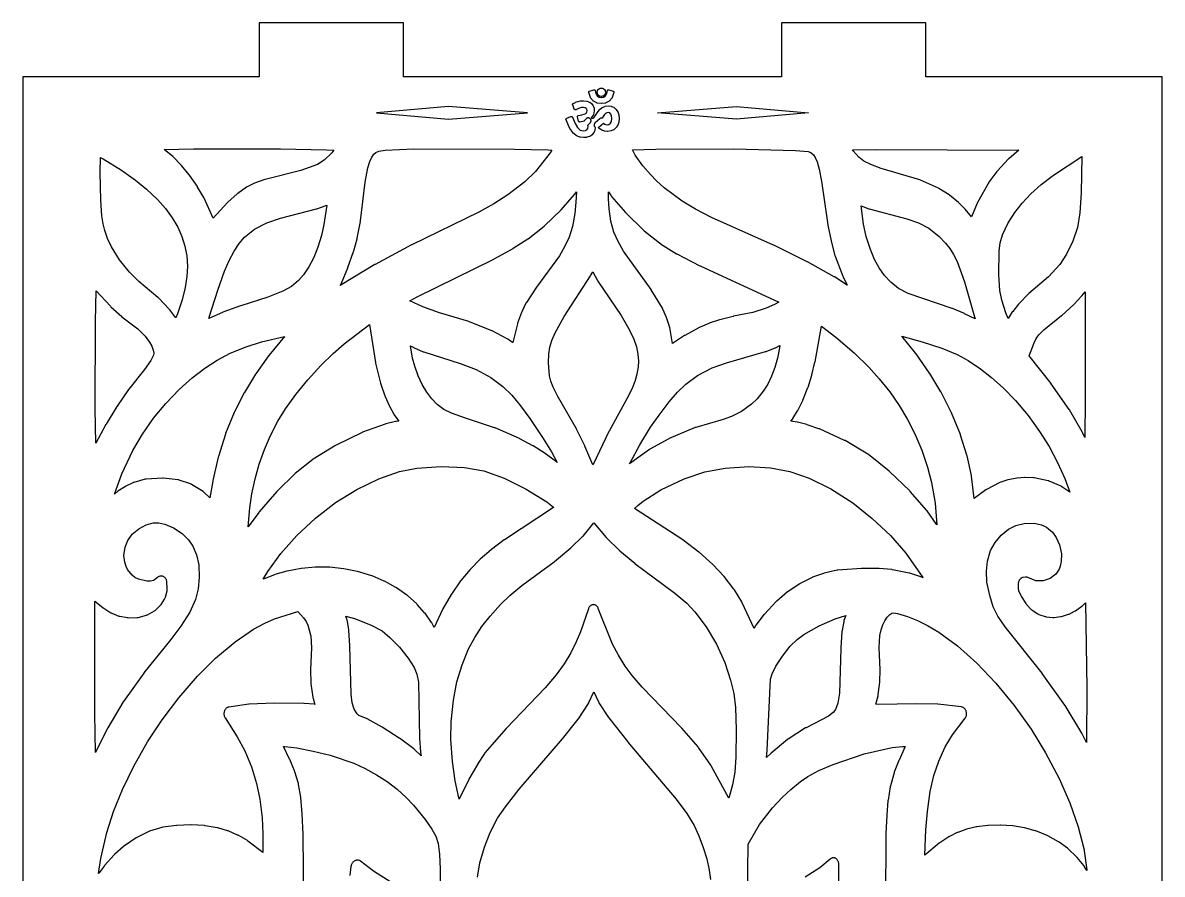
# Model space of a CAD drawing. Header units: millimetres. Extents: x 10 to 410, y 18 to 283.
# Drawn here: x 10 to 73.3, y 235.7 to 283 of the extents above; entities that cross this region are included whole.
import ezdxf

# ---------------------------------------------------------------- set-up
doc = ezdxf.new("R2010")
doc.units = ezdxf.units.MM
doc.layers.add('CUT', color=1, linetype='Continuous')
doc.layers.add('ENGRAVE', color=5, linetype='Continuous')

msp = doc.modelspace()

# ---------------------------------------------------------------- linework, layer by layer
at = {"layer": 'CUT'}
for points in [[(52.134, 157), (60.134, 157), (60.134, 160), (73.2679, 160), (73.2679, 280), (60.134, 280), (60.134, 283), (52.134, 283), (52.134, 280), (31.134, 280), (31.134, 283), (23.134, 283), (23.134, 280), (10, 280), (10, 160), (23.134, 160), (23.134, 157), (31.134, 157), (31.134, 160), (52.134, 160)], [(24.3106, 275.9967), (26.8577, 275.9449), (27.2667, 275.9208), (27.1622, 275.7863), (26.7257, 275.3794), (26.3618, 275.1337), (25.4308, 274.7969), (23.4628, 274.3041), (23.4381, 274.2966), (22.8621, 274.0891), (22.8341, 274.0771), (22.4676, 273.8954), (22.4294, 273.8724), (21.935, 273.5208), (21.9118, 273.5025), (21.3883, 273.0471), (21.3624, 273.0219), (20.5687, 272.1578), (20.0637, 273.2712), (20.0454, 273.3067), (19.7103, 273.8827), (19.6939, 273.9083), (19.2559, 274.5378), (19.2387, 274.5605), (18.8188, 275.0711), (18.8008, 275.0912), (18.3578, 275.5502), (18.3306, 275.5752), (17.8508, 275.9686), (19.47, 275.9969)], [(31.7083, 275.9953), (37.3057, 275.9894), (39.1797, 275.9459), (39.3808, 275.9287), (39.2882, 275.7852), (38.4646, 274.752), (37.8802, 274.1691), (36.9344, 273.4441), (36.1599, 272.9531), (35.3168, 272.4858), (31.5957, 270.6761), (31.5861, 270.6712), (29.5648, 269.5879), (29.552, 269.5806), (27.6296, 268.4155), (27.6852, 268.5283), (27.6964, 268.553), (28.042, 269.3909), (28.0501, 269.4121), (28.3647, 270.3099), (28.3732, 270.3365), (28.5625, 271.0143), (28.5703, 271.0473), (28.7542, 271.9734), (28.7597, 272.0081), (29.0143, 274.1486), (29.1623, 274.9575), (29.2653, 275.3006), (29.376, 275.5438), (29.4925, 275.7061), (29.6013, 275.8013), (29.7768, 275.8798), (30.1246, 275.9374)], [(55.5275, 268.9384), (55.5436, 268.9009), (55.7708, 268.4395), (55.0675, 268.8944), (55.0521, 268.9036), (53.576, 269.7316), (53.5625, 269.7387), (51.6937, 270.6543), (51.6852, 270.6584), (48.2449, 272.1983), (47.3529, 272.6587), (46.6062, 273.1046), (45.6161, 273.8357), (45.1798, 274.2221), (44.8463, 274.5707), (44.435, 275.0676), (44.0102, 275.6598), (43.8464, 275.9408), (43.8579, 275.9425), (45.1584, 275.9892), (49.4801, 276), (52.9054, 275.9133), (53.6171, 275.8552), (53.7569, 275.801), (53.8978, 275.6719), (54.0023, 275.5151), (54.1048, 275.2878), (54.2269, 274.8839), (54.358, 274.2123), (54.696, 271.7892), (54.7011, 271.7602), (54.8792, 270.8974), (54.8857, 270.8703), (55.0982, 270.0901), (55.1104, 270.0522)], [(57.3431, 275.9728), (65.3135, 275.9293), (64.7463, 275.4486), (64.7192, 275.4229), (64.116, 274.7769), (64.0933, 274.7499), (63.6898, 274.2179), (63.6624, 274.1762), (63.0155, 273.0306), (62.9961, 272.9914), (62.6695, 272.2286), (62.3211, 272.6549), (62.302, 272.6764), (61.9821, 273.0065), (61.9546, 273.0317), (61.4646, 273.4308), (61.4348, 273.4522), (60.8708, 273.8049), (60.8376, 273.8227), (59.8501, 274.2669), (59.8165, 274.2794), (57.6703, 274.9085), (57.0831, 275.1308), (56.7033, 275.3228), (56.4205, 275.5477), (56.1108, 275.8891), (56.0755, 275.947)], [(19.0173, 268.301), (18.8467, 267.6207), (18.59, 266.8385), (18.4977, 266.6167), (18.1624, 267.0703), (18.1339, 267.1041), (17.5274, 267.735), (17.5024, 267.7584), (16.449, 268.641), (15.9242, 269.152), (15.3694, 269.8361), (14.9238, 270.5724), (14.7123, 271.0313), (14.547, 271.4777), (14.4553, 271.8402), (14.3925, 272.2829), (14.3379, 273.1531), (14.3006, 274.6821), (14.3154, 275.5253), (14.4664, 275.4505), (15.4822, 274.8151), (16.2655, 274.2578), (16.8781, 273.7597), (17.4772, 273.1925), (17.9274, 272.6855), (18.3033, 272.1732), (18.6062, 271.656), (18.8388, 271.1328), (19.0035, 270.6009), (19.1029, 270.0565), (19.1385, 269.4946), (19.1102, 268.9104)], [(64.7113, 266.5886), (64.5826, 266.8919), (64.3563, 267.599), (64.2566, 268.1322), (64.2046, 269.0295), (64.2171, 270.3259), (64.2675, 270.7931), (64.3977, 271.2263), (64.7021, 271.8553), (65.082, 272.4739), (65.4853, 272.9966), (65.9669, 273.5076), (66.543, 274.0209), (67.2272, 274.5485), (68.8002, 275.5835), (68.7593, 273.5596), (68.6983, 272.4596), (68.5607, 271.6308), (68.3022, 270.8826), (67.9601, 270.1602), (67.5801, 269.5865), (66.9509, 268.8925), (65.8581, 267.9657), (65.8366, 267.9455), (65.3108, 267.4083), (65.2884, 267.383), (64.9664, 266.9806), (64.9448, 266.9508)], [(40.6553, 273.4919), (40.7375, 273.6103), (40.7162, 273.0455), (40.6621, 272.4058), (40.5297, 271.6858), (40.3407, 271.1035), (40.1064, 270.5984), (39.7943, 270.0684), (38.5306, 268.3309), (38.5211, 268.3173), (37.9615, 267.4689), (37.9376, 267.4275), (37.7062, 266.9588), (37.6876, 266.9149), (37.4782, 266.3286), (37.4659, 266.2879), (37.2062, 265.2487), (37.1935, 265.259), (36.934, 265.4402), (36.9038, 265.4587), (36.0717, 265.8968), (36.0461, 265.9086), (34.7978, 266.4073), (34.7738, 266.4154), (33.1327, 266.8909), (32.208, 267.2236), (31.4876, 267.5736), (31.8936, 267.7908), (36.1577, 269.8874), (36.1703, 269.8939), (37.2212, 270.4798), (37.2356, 270.4885), (38.0356, 270.9991), (38.0587, 271.0155), (38.9457, 271.7104), (38.9689, 271.7305), (39.8825, 272.6041), (39.9033, 272.6259), (40.6314, 273.4613)], [(45.7659, 266.5908), (45.7494, 266.6342), (45.5396, 267.1079), (45.5168, 267.1519), (44.8988, 268.1758), (44.8823, 268.201), (43.3511, 270.3265), (43.0502, 270.8603), (42.8266, 271.3822), (42.6521, 271.9964), (42.5533, 272.6647), (42.5239, 273.221), (42.5234, 273.6073), (42.663, 273.3986), (42.6888, 273.3649), (43.4625, 272.4644), (43.4838, 272.4418), (44.4841, 271.4772), (44.5072, 271.4572), (45.5194, 270.6565), (45.5505, 270.6349), (46.3044, 270.1834), (46.3197, 270.1748), (47.6, 269.513), (47.611, 269.5077), (51.9773, 267.4933), (51.7446, 267.3589), (51.2785, 267.1559), (50.5401, 266.9214), (49.4623, 266.7064), (49.4491, 266.7034), (48.7006, 266.5117), (48.6846, 266.507), (48.1211, 266.3227), (48.0966, 266.3133), (47.5232, 266.0601), (47.5036, 266.0505), (46.7608, 265.6479), (46.7383, 265.6344), (46.0839, 265.1967), (45.9239, 266.0793), (45.918, 266.1068), (45.9104, 266.1339)], [(26.5865, 271.2013), (26.3883, 270.5528), (26.1541, 269.9695), (25.8861, 269.4543), (25.5863, 269.0084), (25.3106, 268.6893), (24.9249, 268.3573), (24.4381, 268.1013), (23.6087, 267.7735), (22.1051, 267.2963), (22.0938, 267.2926), (21.1064, 266.9287), (21.0885, 266.9213), (20.335, 266.5794), (20.3535, 266.6561), (20.8228, 268.16), (21.2051, 269.2101), (21.4684, 269.8126), (21.7377, 270.321), (22.0195, 270.7449), (22.3185, 271.0933), (22.8707, 271.5426), (23.5464, 271.8897), (24.3074, 272.1459), (26.305, 272.6705), (26.3258, 272.6769), (26.7841, 272.8399), (26.8075, 272.8495), (26.8753, 272.8812), (26.7234, 271.7974)], [(56.5526, 272.8379), (56.976, 272.6769), (57.0019, 272.6686), (59.087, 272.1199), (59.7424, 271.9004), (60.3035, 271.6053), (60.8777, 271.1356), (61.2424, 270.7607), (61.4786, 270.4643), (61.6871, 270.1341), (61.8813, 269.7426), (62.2936, 268.6136), (62.849, 266.6836), (62.8777, 266.5679), (62.2979, 266.8509), (62.2844, 266.8571), (61.6189, 267.1374), (61.6014, 267.1441), (59.156, 267.976), (58.6283, 268.2572), (58.198, 268.5989), (57.8473, 268.9801), (57.5497, 269.3884), (57.2943, 269.8607), (57.0632, 270.4191), (56.8369, 271.1459), (56.6825, 271.8286)], [(41.5364, 268.9825), (41.6448, 269.1766), (41.918, 268.6887), (41.9345, 268.6618), (43.2243, 266.7516), (43.6788, 265.9774), (43.9278, 265.4374), (44.0722, 265.0104), (44.1577, 264.6062), (44.188, 264.2135), (44.1726, 263.8944), (44.1036, 263.4894), (44.0045, 263.1429), (43.8296, 262.6946), (43.5461, 262.123), (42.5525, 260.3381), (42.5405, 260.3147), (41.6775, 258.4895), (41.661, 258.4585), (41.2104, 259.5058), (41.2015, 259.5251), (40.7492, 260.4414), (40.7379, 260.4626), (39.716, 262.2488), (39.4527, 262.7643), (39.3191, 263.1037), (39.2435, 263.3984), (39.1871, 264.1211), (39.2058, 264.6153), (39.2645, 264.993), (39.3755, 265.373), (39.5549, 265.7926), (40.0635, 266.6906), (41.5242, 268.9621)], [(15.5066, 266.6844), (16.3795, 266.0061), (16.7922, 265.6007), (17.0387, 265.2775), (17.1702, 265.0403), (17.2485, 264.8246), (17.2755, 264.6583), (17.2604, 264.5568), (17.1038, 264.2556), (16.7541, 263.7576), (15.8892, 262.6629), (15.8759, 262.6448), (15.2394, 261.7259), (15.2275, 261.7077), (14.6213, 260.7139), (14.6116, 260.6969), (14.0516, 259.6639), (14.0238, 261.5766), (14.0398, 266.4334), (14.0715, 268.1244), (14.8626, 267.2607), (14.8858, 267.2377), (15.4905, 266.6979)], [(67.1073, 262.9637), (67.0933, 262.9823), (65.8732, 264.5074), (66.1498, 265.241), (66.2688, 265.4677), (66.4188, 265.6736), (66.6999, 265.9576), (67.676, 266.7461), (67.6904, 266.7586), (68.3547, 267.3663), (68.3702, 267.3814), (68.792, 267.8228), (68.8092, 267.8423), (68.9974, 268.0724), (68.9958, 262.0851), (68.9752, 259.978), (68.8477, 260.2548), (68.8305, 260.2879), (68.1212, 261.509), (68.1046, 261.5352)], [(27.3924, 259.5546), (27.3681, 259.5412), (26.1293, 258.7789), (26.0988, 258.7573), (25.1307, 257.9764), (25.109, 257.9573), (24.1326, 257.009), (24.1136, 256.9888), (23.1227, 255.8504), (23.1021, 255.8245), (22.5225, 255.0152), (22.6145, 256.0773), (22.7269, 256.8611), (22.901, 257.6773), (23.1325, 258.4965), (23.4181, 259.3068), (23.7535, 260.0954), (24.1525, 260.8795), (24.5788, 261.5625), (25.1612, 262.364), (25.8309, 263.1793), (26.5571, 263.9724), (27.2392, 264.6434), (27.8488, 265.1821), (29.2554, 266.2503), (29.582, 264.1349), (29.5896, 264.0968), (29.8608, 262.9861), (29.8731, 262.9444), (30.104, 262.2904), (30.1165, 262.2591), (30.3434, 261.7508), (30.3593, 261.7191), (30.6079, 261.2735), (30.6276, 261.2419), (30.8782, 260.8816), (30.7386, 260.8696), (30.7038, 260.8641), (30.1563, 260.7368), (30.1266, 260.728), (28.872, 260.2712), (28.8469, 260.2606)], [(60.2322, 258.3406), (60.4551, 257.4832), (60.6573, 256.3421), (60.7597, 255.1354), (60.2099, 255.9034), (60.1896, 255.9293), (59.268, 256.9908), (59.2482, 257.0117), (58.1251, 258.0981), (58.1017, 258.1186), (56.9512, 259.0289), (56.9201, 259.0504), (55.6616, 259.8051), (55.6339, 259.8197), (54.2304, 260.4578), (54.2067, 260.4671), (53.5524, 260.691), (53.5325, 260.6971), (53.0168, 260.8277), (52.9896, 260.833), (52.6538, 260.8795), (52.7497, 261.0149), (52.7641, 261.037), (53.0184, 261.456), (53.0341, 261.4845), (53.3052, 262.0296), (53.3192, 262.0609), (53.593, 262.7505), (53.6035, 262.7802), (53.8091, 263.4355), (53.8164, 263.462), (53.9881, 264.1593), (53.9943, 264.1885), (54.3426, 266.1601), (55.1531, 265.5457), (56.1645, 264.6738), (57.0021, 263.8669), (57.5605, 263.2441), (58.1371, 262.515), (58.6586, 261.7593), (59.1243, 260.9788), (59.5334, 260.1766), (59.9178, 259.2695)], [(20.8528, 258.8941), (20.5496, 257.585), (20.5439, 257.556), (20.3936, 256.6345), (20.0578, 256.9425), (20.0367, 256.9602), (20.0146, 256.9755), (19.3737, 257.378), (19.3448, 257.3938), (19.3148, 257.4058), (18.6822, 257.615), (18.6564, 257.6221), (18.6302, 257.6264), (17.7893, 257.717), (17.7502, 257.718), (16.8492, 257.6712), (16.8228, 257.6684), (16.7967, 257.6628), (16.1581, 257.4888), (16.1339, 257.4809), (16.1102, 257.4704), (15.7302, 257.2815), (15.7021, 257.2653), (15.2866, 256.9947), (15.2587, 256.9741), (15.091, 256.8345), (15.4914, 257.9605), (16.1014, 259.2533), (16.6441, 260.1733), (17.2583, 261.05), (17.9376, 261.8748), (18.6776, 262.6415), (19.4044, 263.2869), (20.1016, 263.8218), (20.7943, 264.2775), (21.5116, 264.6546), (22.3948, 265.0211), (23.2507, 265.2968), (24.5273, 265.5861), (23.6645, 264.5266), (23.6513, 264.5092), (22.939, 263.5154), (22.9239, 263.4926), (22.3038, 262.4766), (22.2891, 262.4502), (21.7567, 261.4021), (21.7428, 261.3717), (21.2627, 260.1961), (21.2508, 260.1631), (20.8618, 258.9268)], [(65.6168, 257.7627), (65.2192, 257.7289), (65.1904, 257.7247), (64.7166, 257.6276), (64.6881, 257.6201), (64.2995, 257.4919), (64.2609, 257.4755), (63.5141, 257.0897), (63.475, 257.0653), (62.8277, 256.585), (62.6799, 257.8239), (62.6728, 257.8662), (62.4357, 258.9614), (62.4253, 259.0002), (62.0757, 260.1122), (62.0632, 260.1468), (61.5666, 261.3503), (61.5529, 261.38), (60.9853, 262.4918), (60.972, 262.5159), (60.3615, 263.5277), (60.3477, 263.5491), (59.5972, 264.619), (59.584, 264.6367), (58.8169, 265.5985), (59.9359, 265.2974), (61.0257, 264.9393), (61.8831, 264.5931), (62.4841, 264.2584), (63.1795, 263.789), (63.7869, 263.3135), (64.439, 262.7301), (65.122, 262.0288), (65.8197, 261.2013), (66.46, 260.3189), (66.9894, 259.4716), (67.4586, 258.5945), (67.8617, 257.6965), (68.1344, 256.947), (67.703, 257.2473), (67.6797, 257.2621), (67.6554, 257.2741), (66.9912, 257.5645), (66.9662, 257.5739), (66.9407, 257.5807), (66.164, 257.7428), (66.1217, 257.7479), (65.6456, 257.7635)], [(33.3814, 261.5352), (33.0063, 261.8173), (32.7076, 262.1269), (32.4294, 262.4988), (32.177, 262.9269), (31.9543, 263.4062), (31.7645, 263.9322), (31.6372, 264.3914), (31.5198, 265.075), (31.6698, 264.9899), (31.6963, 264.9768), (32.2389, 264.743), (32.2636, 264.7339), (34.2884, 264.0939), (35.1789, 263.7457), (35.9947, 263.3024), (36.6476, 262.8086), (37.1463, 262.3211), (37.6421, 261.7346), (38.1562, 261.0319), (38.897, 259.9263), (39.3498, 259.1875), (39.6698, 258.5876), (39.5769, 258.6677), (39.5587, 258.6821), (39.0278, 259.0733), (39.0106, 259.085), (38.3419, 259.5079), (38.326, 259.5172), (37.6022, 259.9112), (37.5812, 259.9214), (36.2249, 260.5153), (36.1997, 260.5248), (34.5748, 261.045), (33.8101, 261.3282)], [(51.7983, 264.9619), (52.0334, 265.0777), (52.0156, 264.9505), (51.9031, 264.3838), (51.7563, 263.8625), (51.5755, 263.3831), (51.3611, 262.9448), (51.1141, 262.5482), (50.7805, 262.1309), (50.4636, 261.8214), (49.9112, 261.4197), (49.3559, 261.1396), (48.8953, 260.976), (47.3698, 260.5401), (47.341, 260.53), (45.8933, 259.925), (45.8652, 259.9113), (44.8243, 259.3276), (44.7967, 259.3099), (43.6913, 258.5115), (43.7248, 258.5812), (44.2693, 259.5733), (44.8632, 260.5509), (45.3277, 261.2273), (45.8881, 261.9599), (46.3553, 262.4949), (46.8107, 262.9348), (47.4648, 263.4228), (48.2719, 263.8395), (49.0692, 264.1258), (51.2488, 264.7511), (51.2701, 264.7582), (51.776, 264.9522)], [(37.959, 257.1155), (39.0931, 256.4052), (39.462, 256.1074), (39.4756, 256.0921), (36.7479, 254.2996), (36.7336, 254.2897), (36.0186, 253.757), (36.0014, 253.7432), (35.404, 253.2273), (35.3849, 253.2092), (34.8577, 252.6721), (34.84, 252.6526), (34.3283, 252.0418), (34.3078, 252.0148), (33.8026, 251.279), (33.7877, 251.2553), (33.3296, 250.4681), (33.3118, 250.4336), (32.8513, 249.4261), (32.7081, 249.6825), (32.6882, 249.7144), (32.3364, 250.2191), (32.3113, 250.251), (31.9025, 250.7125), (31.8757, 250.7394), (31.3546, 251.205), (31.3271, 251.2269), (30.7485, 251.6339), (30.7221, 251.6505), (30.0936, 251.9968), (30.0684, 252.0091), (29.3977, 252.2929), (29.3722, 252.3021), (28.5867, 252.5415), (28.5619, 252.5478), (27.827, 252.6927), (27.804, 252.6961), (27.0505, 252.7722), (27.0276, 252.7734), (26.2632, 252.7787), (26.24, 252.7777), (25.4723, 252.71), (25.4486, 252.7067), (24.6853, 252.5641), (24.6622, 252.5586), (23.9935, 252.3673), (23.9727, 252.3603), (23.3994, 252.142), (23.3842, 252.1356), (23.3491, 252.1197), (23.6064, 252.5419), (24.3294, 253.534), (25.2089, 254.5314), (26.2481, 255.5057), (27.3686, 256.3684), (28.5476, 257.1019), (29.7624, 257.6887), (30.9096, 258.0893), (31.8784, 258.2798), (33.2333, 258.3615), (34.5221, 258.3087), (35.5991, 258.1348), (36.7211, 257.7298)], [(49.9491, 250.8067), (49.9258, 250.8503), (49.5111, 251.5201), (49.4894, 251.5515), (48.9391, 252.2622), (48.9176, 252.2874), (48.3272, 252.9145), (48.3073, 252.9338), (47.5535, 253.6079), (47.5351, 253.623), (46.6666, 254.286), (46.6478, 254.2994), (43.9667, 256.031), (44.1444, 256.2122), (44.4423, 256.454), (45.4374, 257.0769), (46.7187, 257.686), (47.8775, 258.0798), (49.0002, 258.2847), (50.3079, 258.3605), (51.5147, 258.2947), (52.5976, 258.0988), (53.6699, 257.7281), (54.872, 257.1286), (56.0808, 256.3512), (57.1715, 255.4919), (58.1781, 254.535), (59.0249, 253.5555), (59.9847, 252.2091), (59.9985, 252.1855), (59.8937, 252.2306), (59.8738, 252.2383), (59.2529, 252.4476), (59.2213, 252.456), (58.2852, 252.6415), (58.2565, 252.6455), (57.5476, 252.7014), (57.5321, 252.7021), (56.5983, 252.7164), (56.5754, 252.7158), (55.2599, 252.6126), (55.2257, 252.6075), (54.4913, 252.4449), (54.4611, 252.4362), (53.8548, 252.221), (53.8244, 252.208), (53.1697, 251.8792), (53.1416, 251.8629), (52.4926, 251.4366), (52.4617, 251.4132), (51.8608, 250.8957), (51.8371, 250.8731), (51.18, 250.1786), (51.1566, 250.1511), (50.7211, 249.581), (50.7061, 249.5598), (50.6925, 249.5375), (50.602, 249.3762)], [(15.6826, 253.8976), (15.8345, 254.2675), (16.0806, 254.6052), (16.4484, 254.9071), (16.8588, 255.135), (17.2385, 255.2402), (17.5508, 255.2414), (17.8947, 255.164), (18.375, 254.9585), (18.8423, 254.6592), (19.2097, 254.298), (19.4464, 253.9462), (19.6485, 253.4641), (19.767, 252.9065), (19.7994, 252.2086), (19.741, 251.5857), (19.5872, 250.9902), (19.2736, 250.2909), (18.7757, 249.4995), (18.2243, 248.7674), (16.7279, 246.9108), (16.7151, 246.8938), (15.5981, 245.3232), (15.5825, 245.2992), (14.7237, 243.8695), (14.7085, 243.8414), (14.0427, 242.4942), (14.0041, 244.6324), (14.0004, 250.9002), (14.0492, 250.8542), (14.0699, 250.8363), (14.4691, 250.5211), (14.4946, 250.503), (14.8925, 250.2522), (14.9145, 250.2398), (14.9373, 250.2295), (15.338, 250.0701), (15.3617, 250.0621), (15.3857, 250.0563), (15.8067, 249.9783), (15.8325, 249.9748), (15.8585, 249.9741), (16.3502, 249.9879), (16.3787, 249.9903), (16.4069, 249.9962), (16.8603, 250.1165), (16.8909, 250.1268), (16.9205, 250.1409), (17.3106, 250.3568), (17.3418, 250.3768), (17.3709, 250.4012), (17.6297, 250.646), (17.6504, 250.6672), (17.6693, 250.6908), (17.6866, 250.7164), (17.8696, 251.0132), (17.8882, 251.0471), (17.9038, 251.0832), (17.916, 251.1212), (18.0089, 251.4638), (18.0169, 251.4987), (18.0221, 251.5346), (18.0245, 251.5709), (18.024, 251.6073), (18.007, 251.9323), (18.0036, 251.9691), (17.9973, 252.0054), (17.9881, 252.0407), (17.9761, 252.0747), (17.9615, 252.107), (17.9443, 252.1375), (17.9248, 252.1656), (17.9032, 252.1913), (17.8796, 252.2142), (17.8543, 252.234), (17.8276, 252.2507), (17.7995, 252.264), (17.7707, 252.2739), (17.7411, 252.2802), (17.7113, 252.2827), (17.6572, 252.2842), (17.6293, 252.2834), (17.6016, 252.2793), (17.5743, 252.2721), (17.5477, 252.262), (17.522, 252.2487), (17.4973, 252.2326), (17.474, 252.2138), (17.3125, 252.0703), (17.2517, 252.0401), (17.0865, 252.0022), (16.8932, 251.9996), (16.4246, 252.1121), (16.228, 252.2123), (16.0645, 252.3376), (15.809, 252.6604), (15.7326, 252.8145), (15.6573, 253.0507), (15.6163, 253.4358)], [(47.4948, 242.8085), (46.5916, 243.8472), (46.5793, 243.8607), (44.3838, 246.1236), (43.8392, 246.7628), (43.4439, 247.2942), (43.0719, 247.8872), (42.7532, 248.5068), (41.9566, 250.4923), (41.942, 250.5246), (41.9248, 250.555), (41.9054, 250.5831), (41.8838, 250.6086), (41.8603, 250.6315), (41.835, 250.6513), (41.8084, 250.668), (41.7805, 250.6814), (41.7517, 250.6913), (41.7222, 250.6976), (41.6924, 250.7003), (41.6625, 250.6994), (41.6329, 250.6947), (41.6037, 250.6865), (41.5753, 250.6749), (41.5481, 250.6598), (41.5221, 250.6413), (41.4978, 250.6199), (41.4752, 250.5955), (41.4547, 250.5686), (41.4364, 250.5393), (41.4206, 250.5079), (41.4075, 250.4747), (40.9604, 249.199), (40.7303, 248.6306), (40.4277, 248.0227), (40.0625, 247.4236), (39.6182, 246.8103), (39.012, 246.0865), (36.8443, 243.833), (36.8319, 243.8196), (35.6647, 242.4662), (35.6372, 242.4298), (35.2523, 241.8467), (35.2396, 241.8261), (34.7729, 241.0103), (34.7598, 240.9853), (34.2374, 239.8986), (34.2144, 239.9767), (34.0079, 240.9145), (33.858, 242.0007), (33.7741, 243.212), (33.7839, 244.1997), (33.9106, 245.3932), (34.1084, 246.4183), (34.388, 247.3653), (34.7566, 248.2503), (35.093, 248.8754), (35.4879, 249.4802), (35.9431, 250.0664), (36.5266, 250.704), (37.0512, 251.2036), (37.7086, 251.7609), (39.5047, 253.0855), (39.5168, 253.095), (40.4367, 253.8485), (40.4573, 253.867), (41.0818, 254.4783), (41.107, 254.5057), (41.7118, 255.2465), (42.392, 254.427), (42.4154, 254.4016), (43.1246, 253.7081), (43.1446, 253.6902), (43.9798, 253.0024), (43.9912, 252.9936), (46.1984, 251.3459), (46.8642, 250.7767), (47.3161, 250.3034), (47.9483, 249.4649), (48.5106, 248.5087), (48.9768, 247.48), (49.2976, 246.5163), (49.4778, 245.764), (49.5693, 244.9881), (49.6038, 243.753), (49.5885, 242.2367), (49.529, 241.4004), (49.4161, 240.6993), (49.2089, 239.9552), (48.2297, 241.7587), (48.2071, 241.7951), (47.5174, 242.7795)], [(66.574, 255.1329), (66.8462, 255.0048), (67.1715, 254.7195), (67.3877, 254.4261), (67.5732, 254.0257), (67.678, 253.5242), (67.6664, 253.0996), (67.6072, 252.8353), (67.5417, 252.6645), (67.3627, 252.3986), (67.0436, 252.1553), (66.6554, 252.024), (66.2585, 252.0276), (65.8074, 252.2103), (65.7761, 252.2207), (65.744, 252.227), (65.7116, 252.2289), (65.6793, 252.2266), (65.5388, 252.2071), (65.509, 252.2011), (65.4799, 252.1914), (65.4517, 252.1782), (65.4248, 252.1617), (65.3992, 252.1419), (65.3755, 252.119), (65.3536, 252.0933), (65.3338, 252.0651), (65.3165, 252.0346), (65.3018, 252.0022), (65.2897, 251.9681), (65.2803, 251.9326), (65.2739, 251.8962), (65.2704, 251.8591), (65.2613, 251.6873), (65.261, 251.6473), (65.264, 251.6075), (65.2705, 251.5683), (65.2803, 251.5303), (65.2932, 251.4938), (65.4117, 251.2039), (65.4274, 251.1702), (65.4458, 251.1386), (65.6877, 250.7651), (65.7071, 250.738), (65.7284, 250.7134), (65.9939, 250.4355), (66.0216, 250.4096), (66.0516, 250.3879), (66.3635, 250.1903), (66.392, 250.1745), (66.4215, 250.1623), (66.7687, 250.0445), (66.796, 250.037), (66.8237, 250.0325), (67.1949, 249.9942), (67.2203, 249.9929), (67.2459, 249.9942), (67.6299, 250.0348), (67.6539, 250.0385), (67.6774, 250.0445), (68.0632, 250.1634), (68.1035, 250.1797), (68.4057, 250.3309), (68.4441, 250.3542), (68.8045, 250.613), (68.8364, 250.6395), (69.0084, 250.8023), (69.0777, 246.0919), (69.0656, 243.0458), (68.823, 243.5334), (68.8074, 243.5616), (67.8723, 245.1044), (67.8575, 245.1269), (66.6092, 246.8838), (66.5967, 246.9002), (64.5389, 249.4667), (64.1464, 250.0642), (63.8904, 250.5861), (63.6906, 251.2035), (63.536, 251.9553), (63.5026, 252.5604), (63.5611, 253.1147), (63.738, 253.6981), (63.9844, 254.1513), (64.3227, 254.5583), (64.7399, 254.8965), (65.1486, 255.0896), (65.6084, 255.2), (66.1568, 255.2162)], [(21.9298, 237.9093), (21.4055, 238.1359), (21.3761, 238.1466), (20.8264, 238.3093), (20.7966, 238.3163), (20.1222, 238.4294), (20.0951, 238.4323), (19.3546, 238.4734), (19.3336, 238.4737), (18.5564, 238.4499), (18.5293, 238.4476), (17.767, 238.3392), (17.7284, 238.3306), (17.0406, 238.1189), (17.0005, 238.1027), (16.3333, 237.7697), (16.3019, 237.7514), (15.601, 237.2795), (15.5697, 237.2553), (15.1084, 236.8474), (15.0819, 236.8212), (14.5394, 236.2175), (14.5189, 236.1922), (14.237, 235.8124), (14.2226, 235.7914), (14.2129, 235.7762), (14.3373, 236.6148), (14.6754, 238.0453), (15.042, 239.2148), (15.5322, 240.439), (16.1602, 241.7388), (16.9313, 243.0916), (17.7328, 244.308), (18.6558, 245.5318), (19.6936, 246.7262), (20.7038, 247.7273), (21.7934, 248.6389), (22.8151, 249.333), (23.4383, 249.6742), (23.9848, 249.917), (25.2719, 250.318), (25.5957, 249.9701), (25.7272, 249.7738), (25.8307, 249.5535), (25.9848, 248.9508), (26.0313, 248.2993), (25.9729, 247.1007), (25.9725, 247.0651), (25.9921, 246.3636), (25.9964, 246.3122), (26.1025, 245.5589), (26.1081, 245.5277), (26.1157, 245.4972), (26.2115, 245.1657), (26.1938, 245.1685), (25.6211, 245.2171), (25.6037, 245.2179), (23.9667, 245.2398), (23.952, 245.2395), (22.5746, 245.1754), (22.5511, 245.1733), (21.4367, 245.0138), (21.4078, 245.0079), (21.3796, 244.9985), (21.3521, 244.9859), (21.3258, 244.97), (21.301, 244.9511), (21.2776, 244.9293), (21.256, 244.9048), (21.2365, 244.8778), (21.2192, 244.8486), (21.2042, 244.8176), (21.1917, 244.7848), (21.1818, 244.7507), (21.1746, 244.7156), (21.1703, 244.6799), (21.1687, 244.6437), (21.1699, 244.6075), (21.174, 244.5716), (21.1808, 244.5364), (21.1903, 244.5023), (21.2025, 244.4694), (21.2172, 244.438), (21.2342, 244.4086), (21.9095, 243.3556), (22.3262, 242.5844), (22.6984, 241.7026), (22.9835, 240.7776), (23.1682, 239.8951), (23.2924, 238.8639), (23.3323, 237.9714), (23.3332, 236.9368), (22.5013, 237.579), (22.4688, 237.6009), (21.9579, 237.8953)], [(28.423, 249.9238), (29.307, 249.5755), (29.9547, 249.2385), (30.3882, 248.8842), (30.9258, 248.3323), (31.4058, 247.7355), (31.7355, 247.2071), (31.8848, 246.8336), (31.9655, 246.4009), (32.0242, 243.2909), (32.0256, 243.2621), (32.0843, 242.5389), (32.0891, 242.5006), (32.1198, 242.316), (31.736, 242.6699), (31.711, 242.6906), (30.917, 243.281), (30.901, 243.2921), (29.9629, 243.8972), (29.9471, 243.9066), (29.1185, 244.3679), (29.0792, 244.3858), (28.6572, 244.5383), (28.5602, 244.6408), (28.4094, 244.8976), (28.2924, 245.2457), (28.2278, 245.7267), (28.1646, 248.415), (28.1638, 248.434), (28.1098, 249.2683), (28.1031, 249.3225), (28.0026, 249.8621), (27.9931, 249.9027), (27.9799, 249.9416), (27.931, 250.0665)], [(55.1261, 244.8743), (54.9978, 244.7062), (54.7467, 244.5095), (53.4913, 243.8707), (53.4677, 243.8572), (52.4982, 243.2385), (52.4688, 243.2171), (51.5477, 242.4559), (51.5273, 242.4376), (51.2937, 242.2078), (51.326, 242.5982), (51.3271, 242.6144), (51.5153, 246.5623), (51.6013, 246.864), (51.811, 247.2827), (52.1796, 247.8464), (52.618, 248.3888), (53.0005, 248.7689), (53.3741, 249.0493), (54.2121, 249.5281), (55.1041, 249.9201), (55.6914, 250.0903), (55.5987, 249.8201), (55.5893, 249.7887), (55.5821, 249.7563), (55.4922, 249.2631), (55.486, 249.2143), (55.4192, 248.2945), (55.4182, 248.2737), (55.3494, 245.7927), (55.2642, 245.2316)], [(60.8728, 249.1654), (61.9001, 248.412), (62.9824, 247.4462), (64.0368, 246.3349), (65.0435, 245.1046), (65.9826, 243.782), (66.7864, 242.4787), (67.5382, 241.0555), (68.1314, 239.7072), (68.5986, 238.3725), (68.9079, 237.1576), (69.0829, 235.989), (69.0855, 235.9474), (68.9355, 236.1824), (68.9118, 236.2153), (68.5472, 236.6658), (68.5177, 236.6978), (68.0381, 237.1535), (68.0079, 237.1786), (67.5377, 237.5231), (67.5078, 237.5424), (66.9181, 237.8712), (66.8871, 237.886), (66.2475, 238.1426), (66.2193, 238.152), (65.6234, 238.3147), (65.5979, 238.3202), (64.9724, 238.4228), (64.9478, 238.4255), (64.2968, 238.4659), (64.2749, 238.4663), (63.6061, 238.4481), (63.5838, 238.4464), (62.9776, 238.3743), (62.9492, 238.3692), (62.3939, 238.2363), (62.3641, 238.2273), (61.9147, 238.06), (61.8873, 238.0481), (61.4501, 237.827), (61.4237, 237.8118), (60.9139, 237.4801), (60.8863, 237.4598), (60.0867, 236.7969), (60.1517, 238.2013), (60.2323, 239.2245), (60.3901, 240.3348), (60.5928, 241.2235), (60.8557, 242.0176), (61.2216, 242.8088), (61.6293, 243.4706), (62.3239, 244.3932), (62.3428, 244.421), (62.3595, 244.4509), (62.3737, 244.4826), (62.3855, 244.5158), (62.3945, 244.5503), (62.4009, 244.5858), (62.4044, 244.6219), (62.405, 244.6582), (62.4028, 244.6943), (62.3979, 244.7302), (62.3902, 244.7651), (62.3797, 244.7991), (62.3666, 244.8316), (62.351, 244.8624), (62.3332, 244.8912), (62.3132, 244.9177), (62.2911, 244.9416), (62.2673, 244.9628), (62.242, 244.9811), (62.2153, 244.9962), (62.1876, 245.0082), (62.159, 245.0167), (62.13, 245.0218), (60.814, 245.1714), (60.7908, 245.173), (59.573, 245.1954), (59.5648, 245.1954), (57.5417, 245.1646), (57.3649, 245.1778), (57.4892, 245.6453), (57.4962, 245.6761), (57.5012, 245.7075), (57.583, 246.391), (57.5861, 246.4348), (57.6009, 247.0568), (57.6006, 247.0896), (57.543, 248.3156), (57.595, 248.9947), (57.6602, 249.307), (57.7515, 249.5806), (57.8651, 249.8097), (58.0037, 250.0031), (58.151, 250.1547), (58.2535, 250.2269), (58.3506, 250.2438), (58.5715, 250.2077), (59.1211, 250.0484), (59.6752, 249.8288), (60.2391, 249.547)]]:
    msp.add_lwpolyline(points, close=True, dxfattribs=at)
for points in [[(35.2438, 235.5766), (35.3871, 236.3603), (35.6431, 237.2473), (35.9575, 238.0453), (36.3595, 238.8465), (36.796, 239.4692), (37.5671, 240.4511), (39.9605, 243.2475), (39.9681, 243.2567), (40.8333, 244.3417), (40.8525, 244.368), (41.4113, 245.2163), (41.4261, 245.2403), (41.4391, 245.266), (41.712, 245.8523), (41.9658, 245.3002), (41.9787, 245.2746), (41.9933, 245.2502), (42.5236, 244.4363), (42.5426, 244.4098), (43.5901, 243.0817), (43.5977, 243.0725), (46.2775, 239.9054), (46.8746, 239.1072), (47.2794, 238.4394), (47.5335, 237.8753), (47.7813, 237.2178), (47.9749, 236.5824), (48.1159, 235.9637), (48.195, 235.4469)], [(25.6276, 232.107), (25.5652, 237.9336), (25.5649, 237.9464), (25.5212, 239.0814), (25.5196, 239.1043), (25.4422, 239.9801), (25.4372, 240.0182), (25.3156, 240.7164), (25.3037, 240.7672), (25.107, 241.4272), (25.0916, 241.4701), (24.8441, 242.0602), (24.835, 242.0805), (24.4698, 242.8328), (24.5491, 242.8314), (25.2215, 242.7476), (26.1288, 242.5714), (27.0759, 242.3364), (28.3731, 241.9081), (29.0156, 241.6094), (29.6462, 241.2604), (30.2346, 240.8747), (30.781, 240.453), (31.2862, 239.9949), (31.6928, 239.5659), (32.3391, 238.7803), (32.7206, 238.245), (32.93, 237.8455), (33.0597, 237.4365), (33.1449, 236.8408), (33.1804, 236.0177), (33.1812, 234.0731)], [(50.2392, 234.445), (50.2711, 237.3969), (50.9119, 238.4919), (51.6348, 239.4237), (52.1615, 239.99), (52.6409, 240.4461), (53.1763, 240.8872), (53.5909, 241.1662), (54.1922, 241.4858), (54.9961, 241.8352), (56.7217, 242.417), (58.2814, 242.768), (58.8509, 242.8332), (58.9929, 242.835), (58.6534, 242.0744), (58.6452, 242.0547), (58.3922, 241.3989), (58.3792, 241.3597), (58.1785, 240.64), (58.1683, 240.5934), (58.0454, 239.8557), (58.041, 239.8209), (57.9702, 239.0224), (57.9688, 239.0007), (57.9279, 238.0152), (57.9275, 237.9995), (57.897, 234.109)], [(55.3171, 234.2747), (55.3105, 236.273), (55.3089, 236.3098), (55.3044, 236.3462), (55.297, 236.3819), (55.2868, 236.4166), (55.274, 236.4499), (55.2585, 236.4814), (55.2405, 236.5109), (55.2204, 236.5381), (55.1982, 236.5626), (55.1741, 236.5844), (55.1485, 236.6032), (55.1215, 236.6187), (55.0933, 236.6309), (55.0643, 236.6396), (55.0349, 236.6446), (55.0051, 236.6461), (54.9753, 236.6441), (54.9459, 236.6384), (54.917, 236.629), (54.8891, 236.6163), (54.8623, 236.6002), (54.8369, 236.5809), (54.2556, 236.0901), (53.4449, 235.5652)], [(30.4297, 235.3038), (29.4677, 235.9031), (28.7529, 236.4624), (28.7278, 236.48), (28.7016, 236.4946), (28.6742, 236.506), (28.6462, 236.5142), (28.6176, 236.519), (28.5887, 236.5205), (28.56, 236.5184), (28.5315, 236.5131), (28.5035, 236.5044), (28.4764, 236.4925), (28.4082, 236.458), (28.3804, 236.4419), (28.3541, 236.4224), (28.3295, 236.3996), (28.307, 236.3739), (28.2865, 236.3455), (28.2686, 236.3148), (28.2532, 236.2818), (28.2407, 236.2473), (28.2309, 236.2113), (28.2243, 236.1742), (28.1546, 235.6689)]]:
    msp.add_lwpolyline(points, dxfattribs=at)
at = {"layer": 'ENGRAVE'}
for points in [[(42.4583, 279.2377), (42.4602, 279.2437), (42.4625, 279.2495), (42.4655, 279.2551), (42.4689, 279.2604), (42.4729, 279.2653), (42.4772, 279.2698), (42.4821, 279.2739), (42.4872, 279.2774), (42.4927, 279.2805), (42.4985, 279.283), (42.5044, 279.285), (42.5106, 279.2864), (42.5168, 279.2872), (42.5231, 279.2874), (42.5294, 279.287), (42.5356, 279.286), (42.5417, 279.2843), (42.7736, 279.2109), (42.7796, 279.2086), (42.7854, 279.2058), (42.7909, 279.2024), (42.796, 279.1985), (42.8007, 279.1941), (42.805, 279.1893), (42.8087, 279.1841), (42.812, 279.1785), (42.8146, 279.1727), (42.8167, 279.1666), (42.8182, 279.1603), (42.819, 279.1539), (42.8193, 279.1475), (42.8189, 279.1411), (42.8178, 279.1347), (42.8162, 279.1285), (42.7301, 278.8598), (42.7281, 278.8543), (42.7256, 278.849), (42.7226, 278.844), (42.7192, 278.8392), (42.5818, 278.6646), (42.5772, 278.6594), (42.5721, 278.6547), (42.5666, 278.6506), (42.5606, 278.6471), (42.3774, 278.5515), (42.3706, 278.5484), (42.3635, 278.5461), (42.3563, 278.5447), (42.1319, 278.5128), (42.1258, 278.5122), (42.1196, 278.5122), (42.1135, 278.5128), (41.8886, 278.5447), (41.8814, 278.5461), (41.8743, 278.5484), (41.8676, 278.5514), (41.6842, 278.6471), (41.6782, 278.6506), (41.6727, 278.6547), (41.6676, 278.6594), (41.663, 278.6647), (41.5258, 278.8392), (41.5224, 278.844), (41.5194, 278.849), (41.517, 278.8542), (41.5149, 278.8597), (41.4286, 279.1284), (41.427, 279.1347), (41.4259, 279.141), (41.4255, 279.1474), (41.4257, 279.1539), (41.4266, 279.1603), (41.428, 279.1665), (41.4301, 279.1726), (41.4328, 279.1785), (41.436, 279.1841), (41.4398, 279.1893), (41.4441, 279.1941), (41.4488, 279.1985), (41.4539, 279.2024), (41.4594, 279.2058), (41.4651, 279.2086), (41.4712, 279.2109), (41.7031, 279.2843), (41.7091, 279.2859), (41.7153, 279.2869), (41.7216, 279.2874), (41.7278, 279.2872), (41.734, 279.2864), (41.7401, 279.2851), (41.7461, 279.2831), (41.7518, 279.2806), (41.7573, 279.2776), (41.7625, 279.274), (41.7673, 279.27), (41.7717, 279.2656), (41.7756, 279.2607), (41.7791, 279.2555), (41.782, 279.25), (41.7844, 279.2442), (41.7863, 279.2382), (41.8367, 279.0419), (41.9083, 278.9332), (42.0012, 278.878), (42.1227, 278.8585), (42.2441, 278.878), (42.3377, 278.9333), (42.4098, 279.0418)], [(42.1164, 278.9117), (42.1101, 278.9126), (42.0476, 278.9248), (42.0411, 278.9264), (42.0348, 278.9287), (42.0288, 278.9316), (42.0231, 278.9351), (41.9697, 278.9717), (41.9648, 278.9754), (41.9603, 278.9795), (41.9561, 278.9841), (41.9525, 278.989), (41.9159, 279.0432), (41.9124, 279.0489), (41.9095, 279.055), (41.9073, 279.0613), (41.9058, 279.0678), (41.8936, 279.1327), (41.8927, 279.1387), (41.8924, 279.1448), (41.8927, 279.1509), (41.8936, 279.1569), (41.9058, 279.2217), (41.9074, 279.2284), (41.9097, 279.2349), (41.9127, 279.2411), (41.9163, 279.2469), (41.953, 279.2996), (41.9567, 279.3045), (41.9609, 279.3091), (41.9655, 279.3132), (41.9705, 279.3169), (42.0239, 279.3523), (42.0295, 279.3556), (42.0354, 279.3584), (42.0416, 279.3605), (42.0479, 279.3621), (42.1105, 279.3739), (42.1166, 279.3747), (42.1227, 279.375), (42.1288, 279.3747), (42.1348, 279.3738), (42.1973, 279.362), (42.2036, 279.3605), (42.2098, 279.3583), (42.2158, 279.3555), (42.2215, 279.3522), (42.2745, 279.3168), (42.2794, 279.3131), (42.284, 279.309), (42.2881, 279.3045), (42.2919, 279.2996), (42.3285, 279.2469), (42.3321, 279.2411), (42.3351, 279.2349), (42.3374, 279.2284), (42.339, 279.2217), (42.3512, 279.1569), (42.3521, 279.1509), (42.3524, 279.1448), (42.3521, 279.1387), (42.3512, 279.1327), (42.339, 279.0678), (42.3374, 279.0613), (42.3352, 279.055), (42.3324, 279.0489), (42.3289, 279.0432), (42.2923, 278.9891), (42.2887, 278.9842), (42.2846, 278.9796), (42.2801, 278.9755), (42.2753, 278.9718), (42.2223, 278.9352), (42.2166, 278.9317), (42.2105, 278.9287), (42.2041, 278.9264), (42.1976, 278.9248), (42.1352, 278.9126), (42.129, 278.9117), (42.1227, 278.9114)], [(41.6698, 277.7103), (41.7101, 277.7301), (41.7537, 277.7718), (41.8052, 277.8469), (41.8985, 278.0032), (41.9017, 278.008), (42.017, 278.1671), (42.0218, 278.1729), (42.0271, 278.1781), (42.1516, 278.2861), (42.1571, 278.2903), (42.1629, 278.2939), (42.1691, 278.2969), (42.3157, 278.3587), (42.3216, 278.3609), (42.3276, 278.3624), (42.3338, 278.3634), (42.5145, 278.384), (42.5222, 278.3845), (42.5298, 278.384), (42.6748, 278.3663), (42.6808, 278.3653), (42.6867, 278.3637), (42.6924, 278.3616), (42.8177, 278.3084), (42.8236, 278.3056), (42.8292, 278.3021), (42.8344, 278.2981), (42.9382, 278.2101), (42.9429, 278.2057), (42.9472, 278.2008), (42.9509, 278.1956), (43.0303, 278.0721), (43.0332, 278.0672), (43.0356, 278.0619), (43.0376, 278.0565), (43.088, 277.8978), (43.0898, 277.8908), (43.0908, 277.8837), (43.1076, 277.6898), (43.1078, 277.684), (43.1076, 277.6782), (43.0904, 277.491), (43.0893, 277.4838), (43.0875, 277.4767), (43.0359, 277.3182), (43.0339, 277.3128), (43.0314, 277.3077), (43.0285, 277.3027), (42.9455, 277.1751), (42.9418, 277.1699), (42.9376, 277.1652), (42.9329, 277.1608), (42.8212, 277.0665), (42.8159, 277.0624), (42.8102, 277.0589), (42.8042, 277.056), (42.6652, 276.9982), (42.6595, 276.9961), (42.6537, 276.9946), (42.6477, 276.9936), (42.4828, 276.9743), (42.4759, 276.9739), (42.469, 276.9742), (42.3148, 276.9889), (42.3075, 276.99), (42.3004, 276.9919), (42.1672, 277.036), (42.1608, 277.0384), (42.1547, 277.0416), (42.0386, 277.1092), (42.0342, 277.1121), (42.03, 277.1153), (41.9455, 277.1849), (41.9543, 277.1893), (41.9674, 277.1976), (41.9795, 277.2071), (42.2375, 277.4302), (42.2407, 277.4275), (42.3103, 277.3817), (42.3825, 277.3535), (42.4614, 277.3444), (42.5495, 277.3634), (42.6278, 277.4199), (42.6864, 277.5233), (42.7078, 277.6887), (42.6928, 277.834), (42.6513, 277.9364), (42.5902, 277.9937), (42.4995, 278.0138), (42.4232, 278.0027), (42.3601, 277.9699), (42.2971, 277.9051), (42.2253, 277.7944), (42.1766, 277.709), (42.1691, 277.7106), (42.1538, 277.7125), (42.1384, 277.7129), (42.123, 277.7117), (42.1078, 277.7091), (42.093, 277.7049), (42.0786, 277.6994), (42.0648, 277.6924), (42.0518, 277.6841), (42.0397, 277.6746), (41.7739, 277.4448), (41.7628, 277.4342), (41.7527, 277.4225), (41.7438, 277.4098), (41.7362, 277.3964), (41.73, 277.3823), (41.7252, 277.3677), (41.7218, 277.3526), (41.72, 277.3373), (41.7196, 277.3219), (41.7208, 277.3065), (41.7234, 277.2913), (41.7276, 277.2765), (41.7331, 277.2621), (41.7401, 277.2483), (41.7483, 277.2353), (41.7578, 277.2232), (41.7685, 277.212), (41.7802, 277.202), (41.7876, 277.1968), (41.7694, 277.0472), (41.7683, 277.041), (41.7667, 277.0349), (41.7645, 277.0291), (41.709, 276.901), (41.7061, 276.8952), (41.7026, 276.8896), (41.6985, 276.8844), (41.6108, 276.7824), (41.6065, 276.7778), (41.6017, 276.7737), (41.5966, 276.77), (41.4813, 276.6958), (41.4765, 276.693), (41.4715, 276.6906), (41.4662, 276.6886), (41.3283, 276.6434), (41.3213, 276.6415), (41.3142, 276.6404), (41.1584, 276.6253), (41.1514, 276.625), (41.1445, 276.6254), (40.9535, 276.6476), (40.948, 276.6485), (40.9425, 276.6498), (40.9372, 276.6517), (40.7672, 276.7182), (40.7616, 276.7207), (40.7563, 276.7237), (40.7512, 276.7272), (40.5971, 276.8457), (40.5913, 276.8507), (40.5861, 276.8564), (40.4428, 277.0333), (40.4394, 277.0378), (40.4364, 277.0427), (40.3006, 277.2868), (40.2974, 277.2935), (40.1651, 277.6124), (40.1629, 277.6185), (40.1613, 277.6247), (40.1604, 277.6311), (40.1601, 277.6375), (40.1604, 277.644), (40.1613, 277.6504), (40.1629, 277.6566), (40.1651, 277.6627), (40.1679, 277.6685), (40.1712, 277.674), (40.1751, 277.6792), (40.1794, 277.684), (40.1842, 277.6883), (40.1894, 277.6921), (40.195, 277.6954), (40.2008, 277.6981), (40.439, 277.7952), (40.4451, 277.7973), (40.4513, 277.7988), (40.4576, 277.7997), (40.464, 277.8), (40.4705, 277.7997), (40.4768, 277.7987), (40.483, 277.7971), (40.489, 277.7949), (40.4948, 277.7921), (40.5003, 277.7888), (40.5055, 277.785), (40.5102, 277.7807), (40.5145, 277.7759), (40.5183, 277.7707), (40.5216, 277.7652), (40.5243, 277.7594), (40.6641, 277.4185), (40.8065, 277.1807), (40.9576, 277.0458), (41.1318, 277.0022), (41.2404, 277.0182), (41.3218, 277.0641), (41.3728, 277.1357), (41.3908, 277.2371), (41.3753, 277.3169), (41.38, 277.3195), (41.3928, 277.3283), (41.4046, 277.3382), (41.4154, 277.3492), (41.5137, 277.4602), (41.5233, 277.4722), (41.5318, 277.4851), (41.5389, 277.4988), (41.5446, 277.5131), (41.549, 277.5279), (41.5518, 277.5431), (41.5531, 277.5584), (41.553, 277.5739), (41.5513, 277.5892), (41.5481, 277.6043), (41.5435, 277.619), (41.5374, 277.6332), (41.53, 277.6467), (41.5213, 277.6594), (41.5113, 277.6712), (41.5003, 277.682), (41.4883, 277.6917), (41.4754, 277.7001), (41.4617, 277.7072), (41.4474, 277.713), (41.4326, 277.7172), (41.4174, 277.7201), (41.4021, 277.7214), (41.3867, 277.7213), (41.3713, 277.7196), (41.3562, 277.7164), (41.3415, 277.7118), (41.3273, 277.7057), (41.3138, 277.6983), (41.3011, 277.6896), (41.2893, 277.6797), (41.2785, 277.6686), (41.1801, 277.5576), (41.1705, 277.5456), (41.1625, 277.5333), (40.9355, 277.4922), (40.9293, 277.4914), (40.9231, 277.4912), (40.9168, 277.4916), (40.9106, 277.4925), (40.9046, 277.4941), (40.8987, 277.4962), (40.8931, 277.4989), (40.8877, 277.5021), (40.8827, 277.5058), (40.878, 277.5099), (40.8737, 277.5145), (40.8699, 277.5195), (40.8666, 277.5247), (40.8639, 277.5303), (40.8616, 277.5362), (40.86, 277.5422), (40.8059, 277.7804), (40.8048, 277.7865), (40.8043, 277.7928), (40.8044, 277.7991), (40.8051, 277.8053), (40.8065, 277.8115), (40.8083, 277.8175), (40.8108, 277.8232), (40.8138, 277.8287), (40.8173, 277.834), (40.8213, 277.8388), (40.8257, 277.8433), (40.8305, 277.8473), (40.8357, 277.8508), (40.8412, 277.8538), (40.847, 277.8562), (40.853, 277.8581), (40.8591, 277.8595), (41.0431, 277.8898), (41.1723, 277.9256), (41.2552, 277.9661), (41.3015, 278.0091), (41.3258, 278.0594), (41.3345, 278.123), (41.3211, 278.1981), (41.2847, 278.2504), (41.2214, 278.2861), (41.1196, 278.2999), (41.0187, 278.2924), (40.9178, 278.2693), (40.8175, 278.2306), (40.7133, 278.1739), (40.7073, 278.171), (40.7011, 278.1687), (40.6947, 278.1671), (40.6882, 278.1662), (40.6816, 278.1659), (40.675, 278.1663), (40.6685, 278.1673), (40.6621, 278.169), (40.6559, 278.1713), (40.65, 278.1742), (40.6444, 278.1777), (40.6392, 278.1818), (40.6344, 278.1863), (40.6301, 278.1913), (40.6264, 278.1968), (40.6232, 278.2026), (40.6206, 278.2086), (40.5335, 278.4436), (40.5315, 278.4498), (40.5302, 278.4561), (40.5295, 278.4624), (40.5294, 278.4689), (40.53, 278.4753), (40.5312, 278.4816), (40.533, 278.4877), (40.5354, 278.4937), (40.5383, 278.4994), (40.5418, 278.5048), (40.5458, 278.5098), (40.5503, 278.5144), (40.5552, 278.5185), (40.5605, 278.5221), (40.5661, 278.5252), (40.6873, 278.5844), (40.6952, 278.5876), (40.8238, 278.6308), (40.8322, 278.633), (40.9704, 278.6597), (40.9789, 278.6608), (41.1282, 278.6698), (41.1333, 278.6699), (41.1384, 278.6696), (41.3114, 278.6528), (41.317, 278.652), (41.3224, 278.6508), (41.3277, 278.6491), (41.4648, 278.5987), (41.4706, 278.5962), (41.4763, 278.5931), (41.4816, 278.5895), (41.5847, 278.5119), (41.5898, 278.5076), (41.5945, 278.5028), (41.5986, 278.4975), (41.6687, 278.3989), (41.672, 278.3938), (41.6748, 278.3884), (41.6771, 278.3828), (41.7176, 278.2681), (41.7197, 278.2608), (41.721, 278.2533), (41.7345, 278.1277), (41.7348, 278.121), (41.7345, 278.1143), (41.7335, 278.1076), (41.6902, 277.8944), (41.6888, 277.8886), (41.6868, 277.883), (41.6844, 277.8776), (41.6815, 277.8725), (41.6781, 277.8676), (41.5623, 277.7164), (41.576, 277.7103), (41.6249, 277.7036)], [(38.0339, 278), (33.6339, 278.35), (29.6339, 278), (33.6339, 277.65)], [(45.234, 278), (49.6339, 278.35), (53.6339, 278), (49.6339, 277.65)]]:
    msp.add_lwpolyline(points, close=True, dxfattribs=at)

doc.saveas('drawing.dxf')
